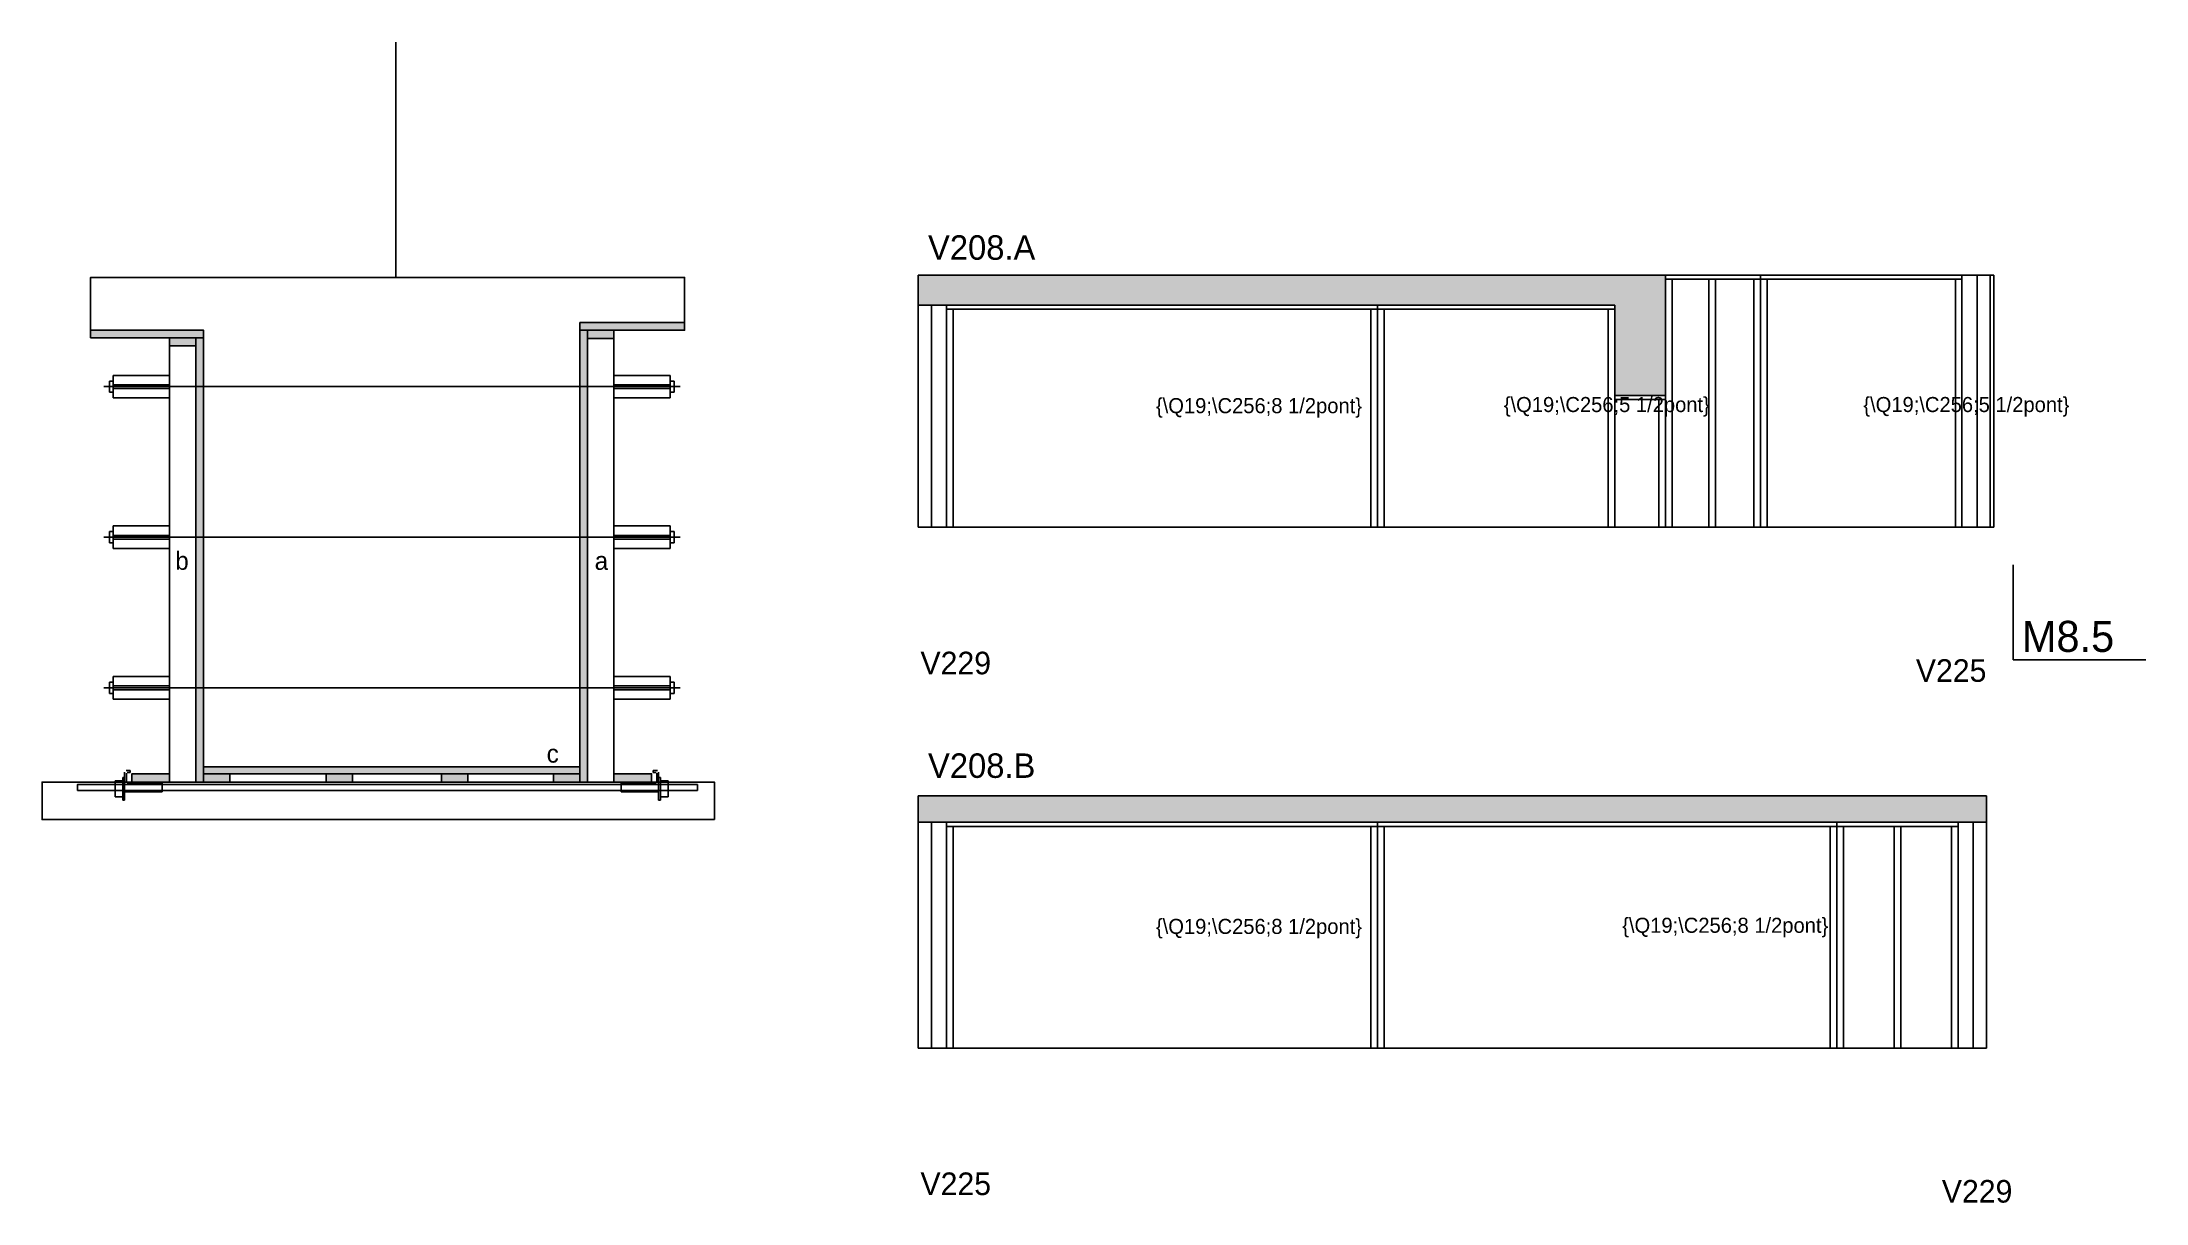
# Model space of a CAD drawing. Header units: metres. Extents: x 6009 to 7127, y 8656 to 9272.
import ezdxf

# ---------------------------------------------------------------- set-up
doc = ezdxf.new("R2010")
doc.units = ezdxf.units.M
for name, color, linetype in [('5', 7, 'Continuous'), ('barrote', 7, 'Continuous'), ('CONCRETO', 7, 'Continuous'), ('COTA', 7, 'Continuous'), ('detalhes', 7, 'Continuous'), ('Hachura', 7, 'Continuous'), ('Madeira', 7, 'Continuous'), ('NOMENCLATURA', 7, 'Continuous'), ('Painéis', 7, 'Continuous'), ('presilha', 7, 'Continuous'), ('SARR_2.2x7', 7, 'Continuous'), ('SARR_3.5x7', 7, 'Continuous'), ('SCO-___-LAJ', 7, 'Continuous'), ('TENSOR', 7, 'Continuous'), ('texto', 7, 'Continuous'), ('Texto Seção', 7, 'Continuous')]:
    doc.layers.add(name, color=color, linetype=linetype)

msp = doc.modelspace()

# ---------------------------------------------------------------- hatches: boundary and pattern name
at = {"layer": 'COTA'}
h = msp.add_hatch(color=7, dxfattribs=at)
h.dxf.hatch_style = 1
h.paths.add_polyline_path([(6871.7, 9084.5), (6871.7, 9148.5), (6871.7, 9148.5), (6474.7, 9148.5), (6474.7, 9148.5), (6474.7, 9132.5), (6474.7, 9132.5), (6844.7, 9132.5), (6844.7, 9132.5), (6844.7, 9084.5), (6844.7, 9084.5), (6871.7, 9084.5)])
h = msp.add_hatch(color=7, dxfattribs=at)
h.dxf.hatch_style = 1
h.paths.add_polyline_path([(7042.2, 8871.8), (7042.2, 8857.8), (7042.2, 8857.8), (6474.7, 8857.8), (6474.7, 8857.8), (6474.7, 8871.8), (6474.7, 8871.8), (7042.2, 8871.8)])
at = {"layer": 'Hachura'}
h = msp.add_hatch(color=7, dxfattribs=at)
h.dxf.hatch_style = 1
h.paths.add_polyline_path([(6295, 9119.2), (6295, 9123.2), (6295, 9123.2), (6350.6, 9123.2), (6350.6, 9123.2), (6350.6, 9119.2), (6350.6, 9119.2), (6295, 9119.2)])
h = msp.add_hatch(color=7, dxfattribs=at)
h.dxf.hatch_style = 1
h.paths.add_polyline_path([(6035, 9115.2), (6035, 9119.2), (6035, 9119.2), (6095, 9119.2), (6095, 9119.2), (6095, 9115.2), (6095, 9115.2), (6035, 9115.2)])
h = msp.add_hatch(color=7, dxfattribs=at)
h.dxf.hatch_style = 1
h.paths.add_polyline_path([(6091, 9110.8), (6091, 9115.2), (6091, 9115.2), (6077, 9115.2), (6077, 9115.2), (6077, 9110.8), (6077, 9110.8), (6091, 9110.8)])
h = msp.add_hatch(color=7, dxfattribs=at)
h.dxf.hatch_style = 1
h.paths.add_polyline_path([(6091, 9115.2), (6095, 9115.2), (6095, 9115.2), (6095, 8879.2), (6095, 8879.2), (6091, 8879.2), (6091, 8879.2), (6091, 9115.2)])
h = msp.add_hatch(color=7, dxfattribs=at)
h.dxf.hatch_style = 1
h.paths.add_polyline_path([(6299, 9119.2), (6295, 9119.2), (6295, 9119.2), (6295, 8879.2), (6295, 8879.2), (6299, 8879.2), (6299, 8879.2), (6299, 9119.2)])
h = msp.add_hatch(color=7, dxfattribs=at)
h.dxf.hatch_style = 1
h.paths.add_polyline_path([(6299, 9114.8), (6299, 9119.2), (6299, 9119.2), (6313, 9119.2), (6313, 9119.2), (6313, 9114.8), (6313, 9114.8), (6299, 9114.8)])
h = msp.add_hatch(color=7, dxfattribs=at)
h.dxf.hatch_style = 1
h.paths.add_polyline_path([(6095, 8883.6), (6095, 8887.2), (6095, 8887.2), (6295, 8887.2), (6295, 8887.2), (6295, 8883.6), (6295, 8883.6), (6095, 8883.6)])
h = msp.add_hatch(color=7, dxfattribs=at)
h.dxf.hatch_style = 1
h.paths.add_polyline_path([(6057, 8879.2), (6057, 8883.6), (6057, 8883.6), (6077, 8883.6), (6077, 8883.6), (6077, 8879.2), (6077, 8879.2), (6057, 8879.2)])
h = msp.add_hatch(color=7, dxfattribs=at)
h.dxf.hatch_style = 1
h.paths.add_polyline_path([(6095, 8879.2), (6095, 8883.6), (6095, 8883.6), (6109, 8883.6), (6109, 8883.6), (6109, 8879.2), (6109, 8879.2), (6095, 8879.2)])
h = msp.add_hatch(color=7, dxfattribs=at)
h.dxf.hatch_style = 1
h.paths.add_polyline_path([(6160.1, 8879.2), (6160.1, 8883.6), (6160.1, 8883.6), (6174.1, 8883.6), (6174.1, 8883.6), (6174.1, 8879.2), (6174.1, 8879.2), (6160.1, 8879.2)])
h = msp.add_hatch(color=7, dxfattribs=at)
h.dxf.hatch_style = 1
h.paths.add_polyline_path([(6221.4, 8879.2), (6221.4, 8883.6), (6221.4, 8883.6), (6235.4, 8883.6), (6235.4, 8883.6), (6235.4, 8879.2), (6235.4, 8879.2), (6221.4, 8879.2)])
h = msp.add_hatch(color=7, dxfattribs=at)
h.dxf.hatch_style = 1
h.paths.add_polyline_path([(6295, 8879.2), (6295, 8883.6), (6295, 8883.6), (6281, 8883.6), (6281, 8883.6), (6281, 8879.2), (6281, 8879.2), (6295, 8879.2)])
h = msp.add_hatch(color=7, dxfattribs=at)
h.dxf.hatch_style = 1
h.paths.add_polyline_path([(6333, 8879.2), (6333, 8883.6), (6333, 8883.6), (6313, 8883.6), (6313, 8883.6), (6313, 8879.2), (6313, 8879.2), (6333, 8879.2)])

# ---------------------------------------------------------------- linework, layer by layer
at = {"color": 7, "lineweight": 25}
for p, q in [((6045, 9092.2), (6045, 9086.2)), ((6047, 9092.2), (6045, 9092.2)), ((6047, 9095.2), (6047, 9083.2)), ((6047, 9095.2), (6077, 9095.2)), ((6077, 9090.2), (6047, 9090.2)), ((6077, 9088.2), (6047, 9088.2)), ((6343, 9095.2), (6313, 9095.2)), ((6313, 9090.2), (6343, 9090.2)), ((6313, 9088.2), (6343, 9088.2)), ((6343, 9095.2), (6343, 9083.2)), ((6345, 9092.2), (6343, 9092.2)), ((6345, 9092.2), (6345, 9086.2)), ((6047, 9086.2), (6045, 9086.2)), ((6047, 9083.2), (6077, 9083.2)), ((6343, 9083.2), (6313, 9083.2)), ((6343, 9086.2), (6345, 9086.2)), ((6045, 9012.2), (6045, 9006.2)), ((6047, 9012.2), (6045, 9012.2)), ((6047, 9015.2), (6047, 9003.2)), ((6047, 9015.2), (6077, 9015.2)), ((6077, 9010.2), (6047, 9010.2)), ((6343, 9015.2), (6313, 9015.2)), ((6313, 9010.2), (6343, 9010.2)), ((6343, 9015.2), (6343, 9003.2)), ((6345, 9012.2), (6343, 9012.2)), ((6345, 9012.2), (6345, 9006.2)), ((6047, 9006.2), (6045, 9006.2)), ((6077, 9008.2), (6047, 9008.2)), ((6047, 9003.2), (6077, 9003.2)), ((6313, 9008.2), (6343, 9008.2)), ((6343, 9003.2), (6313, 9003.2)), ((6343, 9006.2), (6345, 9006.2)), ((6045, 8932.2), (6045, 8926.2)), ((6047, 8932.2), (6045, 8932.2)), ((6047, 8935.2), (6047, 8923.2)), ((6047, 8935.2), (6077, 8935.2)), ((6343, 8935.2), (6313, 8935.2)), ((6343, 8935.2), (6343, 8923.2)), ((6345, 8932.2), (6343, 8932.2)), ((6345, 8932.2), (6345, 8926.2)), ((6047, 8926.2), (6045, 8926.2)), ((6077, 8930.2), (6047, 8930.2)), ((6077, 8928.2), (6047, 8928.2)), ((6047, 8923.2), (6077, 8923.2)), ((6313, 8930.2), (6343, 8930.2)), ((6313, 8928.2), (6343, 8928.2)), ((6343, 8923.2), (6313, 8923.2)), ((6343, 8926.2), (6345, 8926.2))]:
    msp.add_line(p, q, dxfattribs=at)
at = {"layer": 'barrote', "color": 7, "lineweight": 25}
msp.add_lwpolyline([(6366.4, 8859.2), (6009.2, 8859.2), (6009.2, 8879.2), (6366.4, 8879.2)], close=True, dxfattribs=at)
at = {"layer": 'CONCRETO', "color": 7, "lineweight": 25}
msp.add_lwpolyline([(6350.6, 9123.2), (6350.6, 9147.2), (6035, 9147.2), (6035, 9119.2), (6095, 9119.2), (6095, 8887.2), (6295, 8887.2), (6295, 9123.2)], close=True, dxfattribs=at)
at = {"layer": 'COTA', "color": 7, "lineweight": 25}
for p, q in [((6474.7, 9148.5), (6871.7, 9148.5)), ((6474.7, 9132.5), (6474.7, 9148.5)), ((6474.7, 8871.8), (7042.2, 8871.8)), ((6474.7, 8857.8), (6474.7, 8871.8)), ((7042.2, 8857.8), (7042.2, 8871.8))]:
    msp.add_line(p, q, dxfattribs=at)
at = {"layer": 'Defpoints', "color": 7, "lineweight": 25}
msp.add_line((6197.2, 9147.2), (6197.2, 9272.2), dxfattribs=at)
at = {"layer": 'Madeira', "color": 7, "lineweight": 25}
for points in [[(6091, 9110.8), (6091, 9115.2), (6077, 9115.2), (6077, 9110.8)], [(6091, 9115.2), (6077, 9115.2), (6077, 8879.2), (6091, 8879.2)], [(6299, 9114.8), (6299, 9119.2), (6313, 9119.2), (6313, 9114.8)], [(6299, 9119.2), (6313, 9119.2), (6313, 8879.2), (6299, 8879.2)], [(6057, 8879.2), (6057, 8883.6), (6077, 8883.6), (6077, 8879.2)], [(6095, 8879.2), (6095, 8883.6), (6109, 8883.6), (6109, 8879.2)], [(6160.1, 8879.2), (6160.1, 8883.6), (6174.1, 8883.6), (6174.1, 8879.2)], [(6221.4, 8879.2), (6221.4, 8883.6), (6235.4, 8883.6), (6235.4, 8879.2)], [(6295, 8879.2), (6295, 8883.6), (6281, 8883.6), (6281, 8879.2)], [(6333, 8879.2), (6333, 8883.6), (6313, 8883.6), (6313, 8879.2)]]:
    msp.add_lwpolyline(points, close=True, dxfattribs=at)
at = {"layer": 'NOMENCLATURA', "color": 7, "lineweight": 25}
for p, q in [((7056.4, 8944.1), (7056.4, 8994.5)), ((7126.9, 8944.1), (7056.4, 8944.1))]:
    msp.add_line(p, q, dxfattribs=at)
at = {"layer": 'Painéis', "color": 7, "lineweight": 25}
for p, q in [((6871.7, 9148.5), (7046.2, 9148.5)), ((6871.7, 9014.5), (6871.7, 9148.5)), ((6922.2, 9014.5), (6922.2, 9148.5)), ((7044.2, 9014.5), (7044.2, 9148.5)), ((7046.2, 9014.5), (7046.2, 9148.5)), ((6474.7, 9132.5), (6844.7, 9132.5)), ((6474.7, 9014.5), (6474.7, 9132.5)), ((6718.7, 9014.5), (6718.7, 9132.5)), ((6844.7, 9132.5), (6844.7, 9084.5)), ((6844.7, 9084.5), (6871.7, 9084.5)), ((6474.7, 9014.5), (7046.2, 9014.5)), ((6474.7, 8857.8), (7042.2, 8857.8)), ((6474.7, 8737.8), (6474.7, 8857.8)), ((6718.7, 8737.8), (6718.7, 8857.8)), ((6962.7, 8737.8), (6962.7, 8857.8)), ((7042.2, 8737.8), (7042.2, 8857.8)), ((6474.7, 8737.8), (7042.2, 8737.8))]:
    msp.add_line(p, q, dxfattribs=at)
for points in [[(6295, 9119.2), (6295, 9123.2), (6350.6, 9123.2), (6350.6, 9119.2)], [(6035, 9115.2), (6035, 9119.2), (6095, 9119.2), (6095, 9115.2)], [(6091, 9115.2), (6095, 9115.2), (6095, 8879.2), (6091, 8879.2)], [(6299, 9119.2), (6295, 9119.2), (6295, 8879.2), (6299, 8879.2)], [(6095, 8883.6), (6095, 8887.2), (6295, 8887.2), (6295, 8883.6)]]:
    msp.add_lwpolyline(points, close=True, dxfattribs=at)
at = {"layer": 'presilha', "color": 7, "lineweight": 25}
for p, q in [((6048.1, 8879.9), (6052.1, 8879.9)), ((6048.1, 8879.9), (6048.1, 8871.3)), ((6052.1, 8881.6), (6053.1, 8881.6)), ((6052.1, 8869.6), (6052.1, 8881.6)), ((6052.1, 8879.9), (6052.1, 8871.3)), ((6053.1, 8878.3), (6053.1, 8884.5)), ((6053.1, 8881.6), (6053.1, 8869.6)), ((6056.1, 8885.3), (6053.9, 8885.3)), ((6054.1, 8879), (6054.1, 8883.9)), ((6056.1, 8884.3), (6054.5, 8884.3)), ((6073.1, 8878.6), (6054.5, 8878.6)), ((6056.1, 8885.3), (6056.1, 8884.3)), ((6073.1, 8878.6), (6073.1, 8874)), ((6316.8, 8878.6), (6316.8, 8874)), ((6316.8, 8878.6), (6335.4, 8878.6)), ((6333.8, 8885.3), (6333.8, 8884.3)), ((6333.8, 8885.3), (6336.1, 8885.3)), ((6333.8, 8884.3), (6335.4, 8884.3)), ((6335.8, 8879), (6335.8, 8883.9)), ((6336.8, 8878.3), (6336.8, 8884.5)), ((6337.8, 8881.6), (6336.8, 8881.6)), ((6336.8, 8881.6), (6336.8, 8869.6)), ((6337.8, 8869.6), (6337.8, 8881.6)), ((6341.8, 8879.9), (6337.8, 8879.9)), ((6337.8, 8879.9), (6337.8, 8871.3)), ((6341.8, 8879.9), (6341.8, 8871.3)), ((6052.1, 8871.3), (6048.1, 8871.3)), ((6053.1, 8869.6), (6052.1, 8869.6)), ((6073.1, 8874), (6053.1, 8874)), ((6316.8, 8874), (6336.8, 8874)), ((6336.8, 8869.6), (6337.8, 8869.6)), ((6337.8, 8871.3), (6341.8, 8871.3))]:
    msp.add_line(p, q, dxfattribs=at)
at = {"layer": 'SARR_2.2x7', "color": 7, "lineweight": 25}
for p, q in [((6871.7, 9146.3), (6922.2, 9146.3)), ((6922.2, 9146.3), (7029.2, 9146.3)), ((7037.2, 9014.5), (7037.2, 9148.5)), ((6481.7, 9014.5), (6481.7, 9132.5)), ((6489.7, 9130.3), (6718.7, 9130.3)), ((6718.7, 9130.3), (6844.7, 9130.3)), ((6844.7, 9082.3), (6871.7, 9082.3)), ((6481.7, 8737.8), (6481.7, 8857.8)), ((6489.7, 8855.6), (6718.7, 8855.6)), ((6718.7, 8855.6), (6962.7, 8855.6)), ((6962.7, 8855.6), (7027.2, 8855.6)), ((7035.2, 8737.8), (7035.2, 8857.8))]:
    msp.add_line(p, q, dxfattribs=at)
at = {"layer": 'SARR_3.5x7', "color": 7, "lineweight": 25}
for p, q in [((6871.7, 9146.3), (6871.7, 9014.5)), ((6875.2, 9146.3), (6875.2, 9014.5)), ((6894.7, 9146.3), (6894.7, 9014.5)), ((6898.2, 9146.3), (6898.2, 9014.5)), ((6918.7, 9146.3), (6918.7, 9014.5)), ((6922.2, 9146.3), (6922.2, 9014.5)), ((6925.7, 9146.3), (6925.7, 9014.5)), ((7025.7, 9146.3), (7025.7, 9014.5)), ((7029.2, 9148.5), (7029.2, 9014.5)), ((6489.7, 9132.5), (6489.7, 9014.5)), ((6493.2, 9130.3), (6493.2, 9014.5)), ((6715.2, 9130.3), (6715.2, 9014.5)), ((6718.7, 9130.3), (6718.7, 9014.5)), ((6722.2, 9130.3), (6722.2, 9014.5)), ((6841.2, 9130.3), (6841.2, 9014.5)), ((6844.7, 9130.3), (6844.7, 9014.5)), ((6868.2, 9082.3), (6868.2, 9014.5)), ((6489.7, 9014.5), (6493.2, 9014.5)), ((6715.2, 9014.5), (6718.7, 9014.5)), ((6718.7, 9014.5), (6722.2, 9014.5)), ((6871.7, 9014.5), (6875.2, 9014.5)), ((6489.7, 8857.8), (6489.7, 8737.8)), ((6493.2, 8855.6), (6493.2, 8737.8)), ((6715.2, 8855.6), (6715.2, 8737.8)), ((6718.7, 8855.6), (6718.7, 8737.8)), ((6722.2, 8855.6), (6722.2, 8737.8)), ((6959.2, 8855.6), (6959.2, 8737.8)), ((6962.7, 8855.6), (6962.7, 8737.8)), ((6966.2, 8855.6), (6966.2, 8737.8)), ((6993.2, 8855.6), (6993.2, 8737.8)), ((6996.7, 8855.6), (6996.7, 8737.8)), ((7023.7, 8855.6), (7023.7, 8737.8)), ((7027.2, 8857.8), (7027.2, 8737.8)), ((6489.7, 8737.8), (6493.2, 8737.8)), ((6715.2, 8737.8), (6718.7, 8737.8)), ((6718.7, 8737.8), (6722.2, 8737.8))]:
    msp.add_line(p, q, dxfattribs=at)
at = {"layer": 'SCO-___-LAJ', "color": 7, "lineweight": 25}
msp.add_lwpolyline([(6357.4, 8877.9), (6028.1, 8877.9), (6028.1, 8874.7), (6357.4, 8874.7)], close=True, dxfattribs=at)
at = {"layer": 'TENSOR', "color": 7, "lineweight": 25}
for p, q in [((6042, 9089.2), (6348.3, 9089.2)), ((6042, 9009.2), (6348.3, 9009.2)), ((6042, 8929.2), (6348.3, 8929.2))]:
    msp.add_line(p, q, dxfattribs=at)

# ---------------------------------------------------------------- texts
at = {"layer": '5', "color": 7, "lineweight": 25}
for s, p in [('V229', (6475.9, 8936.4)), ('V225', (7004.7, 8932.4)), ('V225', (6475.9, 8659.8)), ('V229', (7018.5, 8655.8))]:
    msp.add_text(s, height=12, dxfattribs=at).set_placement(p)
at = {"layer": 'detalhes', "color": 7, "lineweight": 25}
for s, p in [('b', (6080, 8991.9)), ('a', (6302.8, 8991.9)), ('c', (6277.3, 8889.5))]:
    msp.add_text(s, height=9.6, dxfattribs=at).set_placement(p)
at = {"layer": 'NOMENCLATURA', "color": 7, "lineweight": 25}
msp.add_text('M8.5', height=16.5, dxfattribs=at).set_placement((7061, 8948.3))
at = {"layer": 'texto', "color": 7, "lineweight": 25}
for s, p in [('{\\Q19;\\C256;8 1/2pont}', (6601, 9075.1)), ('{\\Q19;\\C256;5 1/2pont}', (6785.8, 9075.7)), ('{\\Q19;\\C256;5 1/2pont}', (6976.8, 9075.7)), ('{\\Q19;\\C256;8 1/2pont}', (6848.7, 8799.1)), ('{\\Q19;\\C256;8 1/2pont}', (6601, 8798.5))]:
    msp.add_text(s, height=8, dxfattribs=at).set_placement(p)
at = {"layer": 'Texto Seção', "color": 7, "lineweight": 25}
for s, p in [('V208.A', (6479.9, 9156.6)), ('V208.B', (6479.9, 8881.4))]:
    msp.add_text(s, height=13, dxfattribs=at).set_placement(p)

doc.saveas('drawing.dxf')
